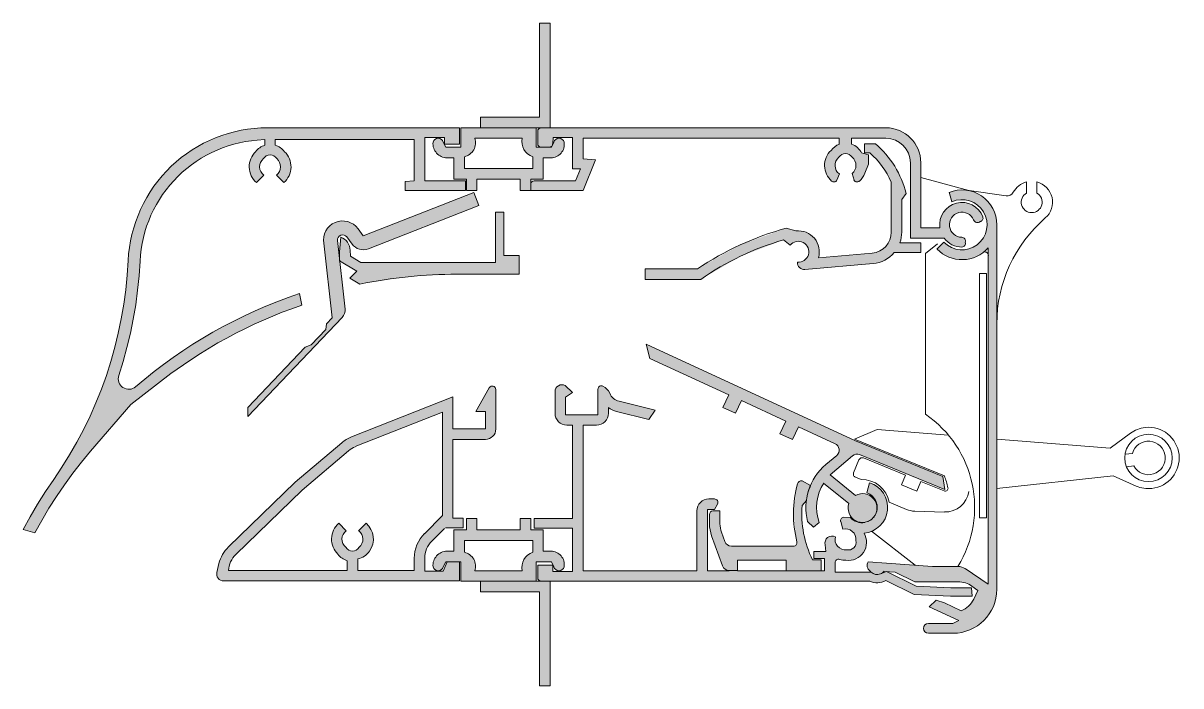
# Model space of a CAD drawing. Header units: metres. Extents: x -13 to 153, y -15 to 80.
import ezdxf

# ---------------------------------------------------------------- set-up
doc = ezdxf.new("R2010")
doc.units = ezdxf.units.M
doc.layers.add('A-DETL-GENF', color=92, linetype='Continuous', lineweight=18)

# ---------------------------------------------------------------- blocks, each defined once
blk = doc.blocks.new('31 AcouStream_rooster - Type 1-1635758-00_0 Basismaterialen')
at = {"layer": 'A-DETL-GENF'}
for points in [[(52.56, 65), (62.56, 65), (62.56, 80), (61.06, 80), (61.06, 66.5), (52.56, 66.5)], [(-11.32, 6.93), (-10.33, 8.71), (-9.3, 10.45), (-8.21, 12.16), (-7.07, 13.83), (-5.88, 15.47), (-4.65, 17.08), (-3.36, 18.65), (2.44, 25.32), (8.17, 29.76), (11.19, 31.85), (13.67, 33.41), (16.2, 34.86), (19.24, 36.41), (21.45, 37.43), (24.16, 38.55), (26.94, 39.55), (26.62, 41.24), (23.39, 40.07), (20.25, 38.76), (17.2, 37.3), (14.22, 35.7), (11.32, 33.96), (8.5, 32.08), (5.77, 30.05), (2.79, 27.67), (2.42, 27.55), (2.04, 27.53), (1.66, 27.61), (1.31, 27.78), (1.02, 28.04), (0.8, 28.36), (0.67, 28.72), (0.64, 29.11), (0.71, 29.49), (1.34, 31.49), (1.89, 33.51), (2.38, 35.54), (2.79, 37.58), (3.37, 41.34), (3.41, 41.71), (3.62, 43.79), (3.92, 47.58), (4.24, 49.25), (4.71, 50.88), (5.33, 52.47), (6.1, 53.99), (7, 55.43), (8.03, 56.78), (9.19, 58.03), (10.46, 59.17), (11.82, 60.18), (13.28, 61.07), (14.81, 61.81), (16.4, 62.41), (18.04, 62.86), (19.72, 63.15), (21.66, 63.3), (21.66, 62.5), (21.16, 62.29), (20.71, 61.98), (19.89, 61.03), (19.58, 60.39), (19.43, 59.69), (19.44, 58.98), (19.63, 58.29), (19.97, 57.67), (20.45, 57.14), (21.52, 58.21), (21.24, 58.48), (21.04, 58.81), (20.93, 59.19), (20.92, 59.58), (21.01, 59.95), (21.2, 60.3), (21.87, 60.97), (22.13, 61.07), (22.41, 61.11), (22.69, 61.07), (22.95, 60.97), (23.18, 60.8), (23.81, 59.95), (23.9, 59.58), (23.9, 59.19), (23.79, 58.81), (23.59, 58.48), (23.31, 58.21), (24.38, 57.14), (24.86, 57.67), (25.2, 58.29), (25.38, 58.98), (25.4, 59.69), (25.25, 60.39), (24.94, 61.03), (24.11, 61.98), (23.67, 62.29), (23.16, 62.5), (23.16, 63.3), (43.08, 63.3), (43.08, 57.4), (41.76, 57.28), (41.76, 56), (50.43, 56), (50.43, 57.4), (44.58, 57.4), (44.58, 63.6), (47.41, 63.6), (47.41, 62.63), (49.58, 62.63), (49.58, 65), (21.08, 64.98), (19.19, 64.8), (17.32, 64.44), (15.5, 63.9), (13.73, 63.19), (12.04, 62.32), (10.44, 61.29), (8.94, 60.12), (7.56, 58.8), (6.32, 57.37), (5.21, 55.82), (4.26, 54.17), (3.47, 52.44), (2.85, 50.64), (2.4, 48.79), (2.13, 46.91), (1.71, 41.78), (1.43, 39.7), (1.07, 37.63), (0.64, 35.57), (0.14, 33.53), (-0.43, 31.51), (-1.07, 29.51), (-1.78, 27.54), (-2.57, 25.58), (-3.41, 23.66), (-4.32, 21.78), (-5.3, 19.93), (-6.34, 18.11), (-7.45, 16.33), (-10.92, 11.06), (-11.98, 9.25), (-13, 7.4), (-11.75, 7.05)], [(121.62, 47.9), (121.85, 47.96), (122.03, 48.13), (122.11, 48.48), (122.07, 48.6), (122.09, 48.96), (121.95, 49.17), (121.74, 49.28), (121.16, 49.36), (120.74, 49.53), (120.37, 49.8), (120.09, 50.15), (119.9, 50.57), (119.82, 51.02), (119.85, 51.47), (120, 51.9), (120.26, 52.28), (120.6, 52.58), (121, 52.79), (121.45, 52.89), (121.9, 52.88), (122.34, 52.75), (122.73, 52.51), (123.05, 52.19), (123.44, 51.56), (123.7, 51.43), (123.98, 51.43), (124.54, 51.75), (124.6, 51.86), (124.61, 52.23), (124.25, 52.92), (123.67, 53.54), (123.1, 53.94), (122.37, 54.21), (121.6, 54.3), (120.84, 54.2), (120.11, 53.92), (119.48, 53.48), (118.97, 52.9), (118.61, 52.21), (118.44, 51.45), (118.44, 50.68), (115.72, 50.68), (115.72, 60), (115.55, 61.29), (115.05, 62.5), (114.25, 63.54), (113.22, 64.33), (112.01, 64.83), (110.72, 65), (61.06, 64.95), (60.92, 64.85), (60.78, 64.5), (60.78, 62.7), (60.92, 62.35), (61.15, 62.22), (61.58, 62.2), (62.56, 62.22), (62.78, 62.35), (62.93, 62.7), (63, 63.6), (65.78, 63.6), (65.78, 59.13), (66.92, 59.13), (66.22, 57.4), (60.15, 57.38), (59.92, 57.25), (59.78, 56.9), (59.78, 56), (67.28, 56), (69.06, 60.39), (67.28, 60.55), (67.28, 63.5), (104.03, 63.5), (104.03, 62.65), (103.58, 62.43), (103.18, 62.13), (102.39, 61.22), (102.08, 60.59), (101.93, 59.9), (101.94, 59.19), (102.12, 58.51), (102.46, 57.88), (102.93, 57.35), (103.28, 57.23), (103.4, 57.25), (103.69, 57.48), (104.04, 58.38), (103.79, 58.61), (103.59, 58.89), (103.47, 59.21), (103.42, 59.56), (103.45, 59.9), (103.55, 60.23), (103.73, 60.52), (104.37, 61.16), (104.64, 61.26), (104.92, 61.3), (105.2, 61.26), (105.46, 61.16), (105.68, 60.99), (106.31, 60.16), (106.4, 59.79), (106.4, 59.41), (106.31, 59.04), (106.12, 58.71), (105.86, 58.43), (106.14, 57.48), (106.43, 57.25), (106.68, 57.24), (106.91, 57.35), (107.38, 57.88), (107.71, 58.51), (108.22, 59.8), (108.22, 61.1), (107.22, 61.41), (106.85, 61.93), (106.37, 62.36), (105.8, 62.65), (105.8, 63.5), (110.72, 63.5), (111.62, 63.38), (112.47, 63.03), (113.19, 62.47), (113.75, 61.75), (114.1, 60.91), (114.22, 60), (114.22, 49.18), (119.06, 49.18), (119.75, 48.52), (120.19, 48.24), (120.88, 47.99)], [(76.18, 43.27), (84.18, 43.27), (89.87, 46.58), (96.03, 48.92), (96.99, 48.16), (97.27, 48.43), (97.61, 48.62), (97.98, 48.72), (98.37, 48.72), (98.74, 48.61), (99.08, 48.42), (99.35, 48.15), (99.55, 47.81), (99.65, 47.44), (99.66, 47.05), (99.56, 46.68), (99.37, 46.34), (99.11, 46.06), (98.78, 45.86), (98.4, 45.75), (98.02, 45.74), (98.03, 45.49), (98.11, 45.26), (98.24, 45.06), (98.41, 44.89), (98.62, 44.76), (98.86, 44.7), (99.1, 44.69), (108.88, 45.54), (110.02, 45.79), (111.05, 46.33), (111.91, 47.11), (115.72, 47.11), (115.72, 48.51), (112.72, 48.51), (112.92, 49.26), (112.99, 50.03), (112.99, 54.74), (113.62, 55.57), (112.66, 58.24), (111.17, 60.65), (109.2, 62.7), (107.63, 62.7), (107.63, 61.4), (108.42, 61.4), (110.18, 59.47), (111.49, 57.21), (111.49, 50.03), (111.39, 49.29), (111.13, 48.6), (110.7, 48), (110.13, 47.52), (109.47, 47.19), (108.75, 47.04), (101.04, 46.36), (101.16, 47.09), (101.1, 47.83), (100.87, 48.53), (100.47, 49.16), (99.92, 49.66), (99.27, 50.02), (98.56, 50.2), (97.82, 50.21), (96.41, 50.59), (89.81, 48.21), (83.71, 44.77), (76.18, 44.77)], [(19.24, 23.63), (32.96, 38.08), (33.09, 38.38), (33.16, 38.7), (33.16, 39.02), (32.07, 49.01), (32.23, 49.37), (32.54, 49.6), (32.93, 49.64), (33.28, 49.49), (33.63, 49.06), (34.16, 48.34), (34.52, 47.96), (34.97, 47.69), (35.47, 47.54), (35.99, 47.53), (36.5, 47.66), (52.35, 53.86), (51.62, 55.73), (35.77, 49.52), (35.03, 50.53), (34.57, 51.02), (34.01, 51.38), (33.38, 51.59), (32.71, 51.65), (32.05, 51.54), (31.44, 51.28), (30.91, 50.88), (30.48, 50.36), (30.2, 49.76), (30.07, 49.1), (30.1, 48.44), (31.3, 37.74), (30.49, 36.9), (30.42, 36.1), (28.31, 33.88), (27.46, 33.57), (19.21, 24.91)], [(120.32, -7.46), (121.95, -7.25), (123.47, -6.62), (124.77, -5.61), (125.77, -4.31), (126.4, -2.79), (126.62, -1.16), (126.62, 51.1), (126.47, 52.31), (126.03, 53.44), (125.34, 54.44), (124.42, 55.24), (123.34, 55.79), (122.16, 56.07), (120.94, 56.05), (119.77, 55.75), (120.16, 54.39), (121.04, 54.65), (121.96, 54.68), (122.86, 54.48), (123.67, 54.05), (124.35, 53.44), (124.86, 52.67), (125.15, 51.79), (125.21, 50.87), (125.03, 49.97), (124.64, 49.14), (124.04, 48.44), (123.28, 47.91), (122.42, 47.59), (121.5, 47.5), (120.6, 47.65), (119.75, 48.02), (119.03, 48.59), (118.04, 47.6), (118.95, 46.87), (120.01, 46.37), (121.15, 46.12), (122.32, 46.15), (123.45, 46.45), (124.48, 47), (125.36, 47.78), (125.36, -0.43), (121.75, 1.97), (121.43, 2.08), (121.08, 2.11), (117.42, 2.11), (108.18, 2.78), (108.07, 2.56), (108.03, 2.31), (108.05, 2.06), (108.13, 1.83), (108.39, 1.5), (108.9, 1.09), (109.32, 0.97), (109.66, 0.98), (109.94, 1.05), (110.21, 1.19), (110.45, 1.41), (112.06, 1.3), (114.87, -0.07), (121.06, -0.09), (121.76, -0.16), (122.44, -0.37), (123.1, -0.75), (123.91, -1.31), (123.3, -2.57), (122.85, -3.27), (122.24, -3.84), (121.52, -4.23), (119.13, -3.12), (117.94, -2.73), (116.94, -3.65), (121.17, -5.62), (120.32, -6.06), (116.8, -6.06), (116.45, -6.15), (116.19, -6.41), (116.1, -6.76), (116.19, -7.11), (116.45, -7.37), (116.8, -7.46)], [(35.3, 42.59), (42.21, 43.66), (49.21, 44.01), (58.13, 44.01), (58.13, 46.71), (55.93, 46.71), (55.93, 52.91), (54.73, 52.91), (54.73, 45.71), (35.43, 45.71), (33.96, 46.61), (33.81, 47.93), (33.63, 48.38), (33.35, 48.78), (32.98, 49.1), (32.55, 49.32), (32.37, 47.22), (32.37, 45.94), (34.83, 44.44), (33.86, 43.46), (34.05, 43.35)], [(100.33, 7.73), (101.15, 8.43), (100.81, 9.86), (100.81, 11.33), (101.14, 12.76), (101.79, 14.07), (105.4, 11.15), (105.3, 10.64), (105.33, 10.12), (105.48, 9.63), (105.76, 9.19), (106.13, 8.83), (106.58, 8.57), (107.09, 8.44), (107.6, 8.44), (108.11, 8.56), (108.57, 8.81), (108.95, 9.16), (109.23, 9.6), (109.39, 10.09), (109.43, 10.61), (109.33, 11.12), (109.11, 11.59), (108.78, 11.99), (108.36, 12.3), (107.88, 12.49), (107.37, 12.56), (106.85, 12.49), (106.37, 12.3), (102.71, 15.26), (106.1, 18.11), (106.52, 18.22), (106.94, 18.15), (119.15, 13.16), (118.87, 15), (106.37, 20.11), (76.32, 33.96), (76.85, 31.95), (88.18, 26.73), (87.34, 24.91), (89.16, 24.08), (90, 25.89), (96.36, 22.96), (95.52, 21.15), (97.33, 20.31), (98.17, 22.13), (103.64, 19.57), (103.81, 19.39), (103.94, 19.17), (104, 18.93), (104, 18.68), (103.94, 18.44), (103.83, 18.22), (103.66, 18.03), (102.1, 16.71), (100.86, 15.4), (99.94, 13.85), (99.4, 12.14), (99.24, 10.34), (99.49, 8.56)], [(119.99, -2.16), (123.1, -2.16), (123, -0.96), (120.02, -0.96), (115.06, -0.72), (110.8, 1.38), (109.66, 0.97), (109.37, 0.96), (109.08, 1.01), (108.82, 1.13), (108.58, 1.3), (103.42, 1.3), (103.47, 2.87), (103.62, 3.05), (103.83, 3.14), (104.06, 3.13), (104.51, 3.03), (105.63, 2.99), (106.25, 3.14), (106.83, 3.44), (107.31, 3.87), (107.66, 4.41), (107.88, 5.02), (107.94, 5.66), (107.84, 6.3), (107.58, 6.89), (108.48, 7.09), (109.43, 7.6), (110.01, 8.1), (110.54, 8.86), (110.86, 9.72), (110.97, 10.64), (110.84, 11.55), (110.48, 12.4), (109.91, 13.16), (109.22, 13.72), (108.38, 14.11), (107.99, 12.66), (108.62, 12.3), (108.95, 11.99), (109.24, 11.55), (109.43, 10.99), (109.43, 10.26), (109.26, 9.68), (109.1, 9.36), (108.57, 8.81), (108.08, 8.55), (107.6, 8.42), (107.09, 8.39), (106.41, 8.57), (105.96, 8.83), (105.63, 9.11), (104.52, 9.15), (104.33, 9.01), (104.23, 8.56), (104.53, 7.45), (104.89, 7.5), (105.25, 7.46), (105.59, 7.34), (105.97, 7.05), (106.14, 6.87), (106.31, 6.55), (106.4, 6.2), (106.4, 5.28), (106.29, 5.02), (106.12, 4.8), (105.89, 4.63), (105.63, 4.52), (105.35, 4.48), (104.37, 4.6), (104.05, 4.77), (103.78, 5.01), (103.58, 5.31), (103.46, 5.65), (103.42, 6.01), (103.46, 6.36), (103.22, 6.45), (102.96, 6.48), (102.71, 6.44), (102.47, 6.34), (102.27, 6.18), (102.11, 5.97), (102.02, 5.74), (101.98, 5.48), (102.12, 4.25), (100.36, 4.25), (100.36, 3.25), (101.92, 3.25), (101.92, 1.5), (85.12, 1.5), (85.12, 10.3), (86.12, 10.3), (86.6, 11.17), (86.62, 11.3), (86.47, 11.65), (86.25, 11.78), (86.12, 11.8), (84.88, 11.74), (84.47, 11.57), (84.11, 11.3), (83.84, 10.95), (83.67, 10.54), (83.62, 10.1), (83.62, 1.5), (67.28, 1.5), (67.28, 22.37), (69.66, 22.43), (70.07, 22.6), (70.42, 22.87), (70.69, 23.22), (70.86, 23.63), (70.92, 24.07), (70.92, 24.88), (71.48, 24.55), (72.1, 24.34), (76.73, 23.18), (77.61, 24.51), (72.03, 25.95), (71.65, 26.21), (71.34, 26.55), (70.87, 27.37), (70.54, 27.71), (70.01, 28.01), (69.76, 28), (69.65, 27.95), (69.43, 27.65), (69.42, 27.52), (69.42, 23.87), (64.77, 23.87), (64.77, 26.39), (65.76, 27.03), (64.73, 28.06), (64.49, 28.14), (64.24, 28.17), (63.98, 28.13), (63.75, 28.03), (63.55, 27.87), (63.39, 27.66), (63.3, 27.42), (63.27, 27.17), (63.32, 23.63), (63.49, 23.22), (63.76, 22.87), (64.12, 22.6), (64.53, 22.43), (64.97, 22.37), (65.78, 22.37), (65.78, 9), (60.28, 9), (60.28, 7.6), (65.78, 7.6), (65.78, 1.4), (62.93, 1.4), (62.93, 2.3), (60.78, 2.3), (60.78, 0.5), (60.92, 0.15), (61.15, 0.02), (61.28, 0), (108.39, 0), (108.96, -0.19), (109.56, -0.24), (110.15, -0.15), (110.71, 0.09), (114.76, -1.91)], [(101.42, 1.5), (101.42, 3.05), (100.19, 3.05), (99.22, 5.54), (98.72, 8.17), (98.69, 10.85), (99.35, 11.62), (99.4, 12.14), (99.9, 13.71), (98.7, 14.4), (98.28, 14.31), (98.08, 14.1), (98.02, 13.96), (97.44, 9.81), (97.95, 5.4), (97.82, 5.17), (97.59, 5.05), (97.46, 5.03), (88.31, 5.06), (88.08, 5.15), (87.88, 5.29), (87.72, 5.47), (87.61, 5.69), (86.97, 7.61), (86.92, 8.22), (86.92, 10.08), (85.79, 10.06), (85.56, 9.93), (85.42, 9.58), (85.42, 8.22), (85.57, 7.05), (85.72, 6.51), (87.4, 1.97), (87.56, 1.79), (87.76, 1.65), (87.99, 1.56), (88.23, 1.53), (89.42, 1.53), (89.42, 3), (96.42, 3), (96.42, 1.5)], [(61.06, -15), (62.56, -15), (62.56, 0), (52.56, 0), (52.56, -1.5), (61.06, -1.5)]]:
    blk.add_hatch(color=256, dxfattribs=at).paths.add_polyline_path(points)
h = blk.add_hatch(color=256, dxfattribs=at)
h.paths.add_polyline_path([(50.59, 55.99), (52.07, 55.99), (52.07, 57.65), (58.28, 57.65), (58.28, 56), (59.78, 56), (59.78, 57.65), (61.58, 57.65), (61.58, 60.7), (63.15, 60.76), (63.59, 60.93), (63.97, 61.2), (64.28, 61.56), (64.49, 61.98), (64.59, 62.45), (64.57, 62.92), (64.41, 63.25), (64.11, 63.46), (63.74, 63.5), (63.4, 63.37), (63.27, 63.25), (62.77, 62.2), (60.58, 62.2), (60.58, 65), (49.78, 65), (49.78, 62.2), (47.59, 62.2), (47.09, 63.25), (46.79, 63.46), (46.42, 63.5), (46.08, 63.37), (45.94, 63.25), (45.78, 62.92), (45.79, 62.44), (45.91, 61.98), (46.14, 61.56), (46.46, 61.2), (46.85, 60.93), (47.3, 60.76), (47.78, 60.7), (48.78, 60.7), (48.78, 57.65), (50.59, 57.65)])
h.paths.add_polyline_path([(50.28, 59.15), (50.28, 60.86), (50.74, 61.02), (51.15, 61.28), (51.48, 61.64), (51.72, 62.06), (51.86, 62.53), (51.88, 63.02), (51.78, 63.5), (58.58, 63.5), (58.52, 62.95), (58.6, 62.4), (58.81, 61.89), (59.14, 61.44), (59.57, 61.09), (60.08, 60.86), (60.08, 59.15)])
h = blk.add_hatch(color=256, dxfattribs=at)
h.paths.add_polyline_path([(49.58, 0.03), (49.58, 2.8), (47.78, 2.8), (47.23, 1.43), (44.58, 1.43), (44.58, 3.28), (44.7, 4.18), (45.04, 5.03), (45.6, 5.75), (47.56, 7.63), (50.08, 7.63), (50.08, 9.03), (48.63, 9.03), (48.63, 20.33), (53.66, 20.38), (54.03, 20.53), (54.34, 20.77), (54.58, 21.08), (54.72, 21.44), (54.78, 21.83), (54.76, 27.61), (54.53, 27.91), (54.28, 27.98), (54.03, 27.91), (53.84, 27.73), (51.89, 24.35), (53.28, 24.35), (53.28, 21.83), (48.63, 21.83), (48.63, 26.43), (34.05, 20.67), (33.34, 20.32), (32.68, 19.84), (26, 14.18), (16.46, 4.92), (15.85, 4.21), (15.39, 3.4), (15.08, 2.52), (14.75, 1.01), (14.79, 0.75), (14.89, 0.52), (15.05, 0.31), (15.26, 0.16), (15.49, 0.06), (15.75, 0.03)])
h.paths.add_polyline_path([(43.08, 1.53), (34.97, 1.53), (34.97, 3.2), (35.47, 3.34), (35.94, 3.58), (36.35, 3.91), (36.68, 4.32), (37.02, 4.97), (37.2, 5.67), (37.19, 6.4), (37.01, 7.11), (36.67, 7.76), (36.18, 8.3), (35.11, 7.23), (35.39, 6.96), (35.59, 6.63), (35.7, 6.25), (35.71, 5.86), (35.61, 5.48), (35.43, 5.14), (34.76, 4.47), (34.5, 4.36), (34.22, 4.33), (33.94, 4.36), (33.67, 4.47), (33.45, 4.64), (32.82, 5.48), (32.73, 5.86), (32.73, 6.25), (32.84, 6.63), (33.13, 7.05), (33.32, 7.23), (32.25, 8.3), (31.77, 7.77), (31.41, 7.05), (31.25, 6.46), (31.23, 5.75), (31.38, 5.05), (31.69, 4.41), (32.51, 3.46), (32.96, 3.15), (33.47, 2.94), (33.47, 1.53), (16.45, 1.53), (16.6, 2.38), (16.96, 3.17), (17.5, 3.84), (27, 13.07), (34.11, 19.03), (34.62, 19.29), (47.13, 24.22), (47.13, 9.4), (44.54, 6.81), (43.75, 5.78), (43.25, 4.57), (43.08, 3.28)])
h = blk.add_hatch(color=256, dxfattribs=at)
h.paths.add_polyline_path([(49.78, 0), (60.58, 0), (60.58, 2.8), (62.77, 2.8), (63.27, 1.75), (63.57, 1.54), (63.93, 1.5), (64.27, 1.63), (64.41, 1.75), (64.57, 2.08), (64.59, 2.55), (64.49, 3.02), (64.28, 3.44), (63.97, 3.8), (63.59, 4.07), (63.15, 4.24), (62.68, 4.3), (61.58, 4.3), (61.58, 7.35), (59.78, 7.35), (59.78, 9), (58.28, 9), (58.28, 7.35), (52.07, 7.35), (52.07, 9.01), (50.59, 9.01), (50.59, 7.35), (48.78, 7.35), (48.78, 4.3), (47.78, 4.3), (47.23, 4.21), (46.85, 4.07), (46.46, 3.8), (46.14, 3.44), (45.85, 2.8), (45.79, 2.56), (45.78, 2.08), (45.94, 1.75), (46.24, 1.54), (46.61, 1.5), (46.95, 1.63), (47.09, 1.75), (47.59, 2.8), (49.78, 2.8)])
h.paths.add_polyline_path([(52.56, 1.5), (51.78, 1.5), (51.88, 1.98), (51.86, 2.47), (51.72, 2.94), (51.48, 3.36), (51.15, 3.72), (50.74, 3.98), (50.28, 4.14), (50.28, 5.85), (60.08, 5.85), (60.08, 4.14), (59.57, 3.91), (59.14, 3.56), (58.81, 3.11), (58.6, 2.6), (58.52, 2.05), (58.58, 1.5)])
for p, q in [((62.56, 80), (61.06, 80)), ((61.06, 80), (61.06, 66.5)), ((62.56, 65), (62.56, 80)), ((61.06, 66.5), (52.56, 66.5)), ((52.56, 66.5), (52.56, 65)), ((19.19, 64.8), (18.25, 64.64)), ((20.14, 64.91), (19.19, 64.8)), ((21.08, 64.98), (20.14, 64.91)), ((22.04, 65), (21.08, 64.98)), ((49.58, 65), (22.04, 65)), ((49.58, 62.63), (49.58, 65)), ((52.56, 65), (49.78, 65)), ((49.78, 65), (49.78, 62.2)), ((52.56, 65), (62.56, 65)), ((60.58, 62.2), (60.58, 65)), ((110.72, 65), (62.56, 65)), ((13.73, 63.19), (12.87, 62.78)), ((14.6, 63.57), (13.73, 63.19)), ((15.5, 63.9), (14.6, 63.57)), ((16.4, 64.19), (15.5, 63.9)), ((17.32, 64.44), (16.4, 64.19)), ((18.25, 64.64), (17.32, 64.44)), ((18.88, 63.03), (19.72, 63.15)), ((19.72, 63.15), (20.57, 63.24)), ((20.57, 63.24), (21.66, 63.3)), ((21.66, 63.3), (21.66, 62.5)), ((23.16, 62.5), (23.16, 63.3)), ((23.16, 63.3), (43.08, 63.3)), ((43.08, 63.3), (43.08, 57.4)), ((44.58, 57.4), (44.58, 63.6)), ((44.58, 63.6), (47.41, 63.6)), ((47.41, 63.6), (47.41, 62.63)), ((51.78, 63.5), (58.58, 63.5)), ((60.78, 64.5), (60.78, 62.7)), ((62.93, 62.7), (63, 63.6)), ((63, 63.6), (65.78, 63.6)), ((65.78, 63.6), (65.78, 59.13)), ((67.28, 60.55), (67.28, 63.5)), ((67.28, 63.5), (104.03, 63.5)), ((104.03, 63.5), (104.03, 62.65)), ((105.8, 63.5), (110.72, 63.5)), ((105.8, 62.65), (105.8, 63.5)), ((11.23, 61.83), (10.44, 61.29)), ((12.04, 62.32), (11.23, 61.83)), ((12.87, 62.78), (12.04, 62.32)), ((13.28, 61.07), (14.04, 61.46)), ((14.04, 61.46), (14.81, 61.81)), ((14.81, 61.81), (15.6, 62.13)), ((15.6, 62.13), (16.4, 62.41)), ((16.4, 62.41), (17.22, 62.65)), ((17.22, 62.65), (18.04, 62.86)), ((18.04, 62.86), (18.88, 63.03)), ((47.59, 62.2), (47.25, 62.92)), ((47.41, 62.63), (49.58, 62.63)), ((49.78, 62.2), (47.59, 62.2)), ((62.77, 62.2), (60.58, 62.2)), ((63.1, 62.92), (62.77, 62.2)), ((109.2, 62.7), (107.63, 62.7)), ((107.63, 62.7), (107.63, 61.4)), ((8.94, 60.12), (8.24, 59.48)), ((9.68, 60.72), (8.94, 60.12)), ((10.44, 61.29), (9.68, 60.72)), ((11.13, 59.69), (11.82, 60.18)), ((11.82, 60.18), (12.54, 60.64)), ((12.54, 60.64), (13.28, 61.07)), ((47.78, 60.7), (48.78, 60.7)), ((48.78, 60.7), (48.78, 57.65)), ((50.28, 59.15), (50.28, 60.86)), ((60.08, 60.86), (60.08, 59.15)), ((61.58, 57.65), (61.58, 60.7)), ((61.58, 60.7), (62.68, 60.7)), ((69.06, 60.39), (67.28, 60.55)), ((67.28, 56), (69.06, 60.39)), ((108.22, 61.1), (107.22, 61.41)), ((107.63, 61.4), (108.42, 61.4)), ((107.71, 58.51), (108.22, 59.8)), ((108.22, 59.8), (108.22, 61.1)), ((114.22, 60), (114.22, 49.18)), ((115.72, 50.68), (115.72, 60)), ((7.56, 58.8), (6.92, 58.1)), ((8.24, 59.48), (7.56, 58.8)), ((9.19, 58.03), (9.81, 58.62)), ((9.81, 58.62), (10.46, 59.17)), ((10.46, 59.17), (11.13, 59.69)), ((20.45, 57.14), (21.52, 58.21)), ((23.31, 58.21), (24.38, 57.14)), ((60.08, 59.15), (50.28, 59.15)), ((65.78, 59.13), (66.92, 59.13)), ((66.92, 59.13), (66.22, 57.4)), ((103.69, 57.48), (104.04, 58.38)), ((105.86, 58.43), (106.14, 57.48)), ((5.75, 56.61), (5.21, 55.82)), ((6.32, 57.37), (5.75, 56.61)), ((6.92, 58.1), (6.32, 57.37)), ((7.5, 56.12), (8.03, 56.78)), ((8.03, 56.78), (8.6, 57.42)), ((8.6, 57.42), (9.19, 58.03)), ((43.08, 57.4), (41.76, 57.28)), ((41.76, 57.28), (41.76, 56)), ((50.43, 57.4), (44.58, 57.4)), ((48.78, 57.65), (50.59, 57.65)), ((50.43, 56), (50.43, 57.4)), ((50.59, 57.65), (50.59, 55.99)), ((52.07, 55.99), (52.07, 57.65)), ((52.07, 57.65), (58.28, 57.65)), ((58.28, 57.65), (58.28, 56)), ((59.78, 56), (59.78, 57.65)), ((59.78, 57.65), (61.58, 57.65)), ((66.22, 57.4), (60.28, 57.4)), ((111.49, 57.21), (111.49, 50.03)), ((122.63, 56.01), (115.72, 57.86)), ((130.87, 57.23), (130.87, 55.63)), ((132.37, 55.63), (132.37, 57.23)), ((4.72, 55), (4.26, 54.17)), ((5.21, 55.82), (4.72, 55)), ((6.53, 54.72), (7, 55.43)), ((7, 55.43), (7.5, 56.12)), ((51.62, 55.73), (35.77, 49.52)), ((41.76, 56), (50.43, 56)), ((50.59, 55.99), (52.07, 55.99)), ((52.35, 53.86), (51.62, 55.73)), ((58.28, 56), (59.78, 56)), ((59.78, 56), (67.28, 56)), ((112.99, 54.74), (113.62, 55.57)), ((119.77, 55.75), (120.16, 54.39)), ((122.34, 56.05), (127.95, 55.23)), ((3.85, 53.31), (3.47, 52.44)), ((4.26, 54.17), (3.85, 53.31)), ((5.33, 52.47), (5.69, 53.24)), ((5.69, 53.24), (6.1, 53.99)), ((6.1, 53.99), (6.53, 54.72)), ((36.5, 47.66), (52.35, 53.86)), ((112.99, 50.03), (112.99, 54.74)), ((3.14, 51.55), (2.85, 50.64)), ((3.47, 52.44), (3.14, 51.55)), ((4.71, 50.88), (5, 51.68)), ((5, 51.68), (5.33, 52.47)), ((55.93, 52.91), (54.73, 52.91)), ((54.73, 52.91), (54.73, 45.71)), ((55.93, 46.71), (55.93, 52.91)), ((2.85, 50.64), (2.6, 49.72)), ((4.24, 49.25), (4.45, 50.07)), ((4.45, 50.07), (4.71, 50.88)), ((35.77, 49.52), (35.03, 50.53)), ((97.82, 50.21), (96.41, 50.59)), ((118.44, 50.68), (115.72, 50.68)), ((126.62, -1.16), (126.62, 51.1)), ((2.4, 48.79), (2.24, 47.86)), ((2.6, 49.72), (2.4, 48.79)), ((3.92, 47.58), (4.06, 48.41)), ((4.06, 48.41), (4.24, 49.25)), ((30.1, 48.44), (31.3, 37.74)), ((33.16, 39.02), (32.07, 48.82)), ((32.55, 49.32), (32.37, 47.22)), ((33.42, 49.35), (34.16, 48.34)), ((96.03, 48.92), (96.99, 48.16)), ((115.72, 48.51), (112.72, 48.51)), ((114.22, 49.18), (119.06, 49.18)), ((115.72, 47.11), (115.72, 48.51)), ((118.09, 48.35), (116.37, 47)), ((119.03, 48.59), (118.04, 47.6)), ((2.13, 46.91), (2.06, 45.96)), ((2.24, 47.86), (2.13, 46.91)), ((3.76, 45.88), (3.82, 46.73)), ((3.82, 46.73), (3.92, 47.58)), ((32.37, 47.22), (32.37, 45.94)), ((33.96, 46.61), (33.87, 47.44)), ((35.43, 45.71), (33.96, 46.61)), ((58.13, 46.71), (55.93, 46.71)), ((58.13, 44.01), (58.13, 46.71)), ((108.75, 47.04), (101.04, 46.36)), ((111.91, 47.11), (115.72, 47.11)), ((116.37, 47), (116.37, 23.95)), ((125.36, 47.78), (125.36, -0.43)), ((2.06, 45.96), (1.92, 43.86)), ((3.62, 43.79), (3.76, 45.88)), ((32.37, 45.94), (34.83, 44.44)), ((54.73, 45.71), (35.43, 45.71)), ((99.1, 44.69), (108.88, 45.54)), ((1.92, 43.86), (1.71, 41.78)), ((3.41, 41.71), (3.62, 43.79)), ((34.83, 44.44), (33.86, 43.46)), ((33.86, 43.46), (35.3, 42.59)), ((49.21, 44.01), (58.13, 44.01)), ((83.71, 44.77), (76.18, 44.77)), ((76.18, 44.77), (76.18, 43.27)), ((76.18, 43.27), (84.18, 43.27)), ((124.12, 44.1), (124.12, 9.1)), ((125.12, 44.1), (124.12, 44.1)), ((125.12, 9.1), (125.12, 44.1)), ((1.71, 41.78), (1.43, 39.7)), ((3.14, 39.64), (3.41, 41.71)), ((23.39, 40.07), (21.81, 39.43)), ((25, 40.68), (23.39, 40.07)), ((26.62, 41.24), (25, 40.68)), ((26.94, 39.55), (26.62, 41.24)), ((1.43, 39.7), (1.07, 37.63)), ((2.79, 37.58), (3.14, 39.64)), ((20.25, 38.76), (18.72, 38.05)), ((21.81, 39.43), (20.25, 38.76)), ((22.8, 38), (24.16, 38.55)), ((24.16, 38.55), (25.54, 39.07)), ((25.54, 39.07), (26.94, 39.55)), ((1.07, 37.63), (0.64, 35.57)), ((2.38, 35.54), (2.79, 37.58)), ((17.2, 37.3), (15.7, 36.52)), ((18.72, 38.05), (17.2, 37.3)), ((18.8, 36.2), (20.11, 36.83)), ((19.24, 23.63), (32.76, 37.82)), ((20.11, 36.83), (21.45, 37.43)), ((21.45, 37.43), (22.8, 38)), ((30.49, 36.9), (30.42, 36.1)), ((31.3, 37.74), (30.49, 36.9)), ((0.64, 35.57), (0.14, 33.53)), ((1.89, 33.51), (2.38, 35.54)), ((14.22, 35.7), (12.76, 34.85)), ((15.7, 36.52), (14.22, 35.7)), ((16.2, 34.86), (17.49, 35.54)), ((17.49, 35.54), (18.8, 36.2)), ((30.42, 36.1), (28.31, 33.88)), ((0.14, 33.53), (-0.43, 31.51)), ((1.34, 31.49), (1.89, 33.51)), ((11.32, 33.96), (9.9, 33.04)), ((12.76, 34.85), (11.32, 33.96)), ((12.42, 32.64), (13.67, 33.41)), ((13.67, 33.41), (14.93, 34.15)), ((14.93, 34.15), (16.2, 34.86)), ((27.46, 33.57), (19.21, 24.91)), ((28.31, 33.88), (27.46, 33.57)), ((76.32, 33.96), (76.85, 31.95)), ((106.37, 20.11), (76.32, 33.96)), ((8.5, 32.08), (7.13, 31.08)), ((9.9, 33.04), (8.5, 32.08)), ((9.98, 31.03), (11.19, 31.85)), ((11.19, 31.85), (12.42, 32.64)), ((76.85, 31.95), (88.18, 26.73)), ((-0.43, 31.51), (-1.07, 29.51)), ((0.71, 29.49), (1.34, 31.49)), ((5.77, 30.05), (4.43, 28.98)), ((7.13, 31.08), (5.77, 30.05)), ((8.17, 29.76), (9.98, 31.03)), ((-1.07, 29.51), (-1.78, 27.54)), ((2.44, 25.32), (8.17, 29.76)), ((4.43, 28.98), (3.12, 27.88)), ((-1.78, 27.54), (-2.57, 25.58)), ((53.84, 27.73), (51.89, 24.35)), ((54.78, 21.83), (54.78, 27.48)), ((63.27, 27.17), (63.27, 24.07)), ((65.76, 27.03), (64.73, 28.06)), ((64.77, 26.39), (65.76, 27.03)), ((69.42, 27.52), (69.42, 23.87)), ((88.18, 26.73), (87.34, 24.91)), ((-2.57, 25.58), (-3.41, 23.66)), ((-3.36, 18.65), (2.44, 25.32)), ((19.21, 24.91), (19.24, 23.63)), ((48.63, 26.43), (34.07, 20.68)), ((48.63, 21.83), (48.63, 26.43)), ((64.77, 23.87), (64.77, 26.39)), ((77.61, 24.51), (72.46, 25.79)), ((87.34, 24.91), (89.16, 24.08)), ((89.16, 24.08), (90, 25.89)), ((90, 25.89), (96.36, 22.96)), ((-3.41, 23.66), (-4.32, 21.78)), ((34.62, 19.29), (47.13, 24.22)), ((47.13, 24.22), (47.13, 9.4)), ((51.89, 24.35), (53.28, 24.35)), ((53.28, 24.35), (53.28, 21.83)), ((69.42, 23.87), (64.77, 23.87)), ((70.92, 24.07), (70.92, 24.88)), ((72.1, 24.34), (76.73, 23.18)), ((76.73, 23.18), (77.61, 24.51)), ((-4.32, 21.78), (-5.3, 19.93)), ((53.28, 21.83), (48.63, 21.83)), ((64.97, 22.37), (65.78, 22.37)), ((65.78, 22.37), (65.78, 9)), ((67.28, 1.5), (67.28, 22.37)), ((67.28, 22.37), (69.22, 22.37)), ((96.36, 22.96), (95.52, 21.15)), ((97.33, 20.31), (98.17, 22.13)), ((98.17, 22.13), (103.43, 19.71)), ((106.19, 20.38), (109.45, 21.74)), ((109.45, 21.74), (119.69, 20.93)), ((-5.3, 19.93), (-6.34, 18.11)), ((48.63, 9.03), (48.63, 20.33)), ((48.63, 20.33), (53.28, 20.33)), ((95.52, 21.15), (97.33, 20.31)), ((119.11, 15.09), (106.19, 20.38)), ((118.87, 15), (106.37, 20.11)), ((142.85, 19.08), (126.62, 20.36)), ((145.77, 21.22), (142.85, 19.08)), ((-4.65, 17.08), (-3.36, 18.65)), ((32.68, 19.84), (26, 14.18)), ((27, 13.07), (33.65, 18.7)), ((145.01, 18.21), (146.06, 18.32)), ((-6.34, 18.11), (-7.45, 16.33)), ((-5.88, 15.47), (-4.65, 17.08)), ((103.66, 18.03), (102.1, 16.71)), ((102.71, 15.26), (105.92, 17.99)), ((106.09, 15.55), (106.85, 17.4)), ((106.94, 18.15), (119.15, 13.16)), ((107.5, 17.68), (113.52, 15.22)), ((-7.45, 16.33), (-8.62, 14.59)), ((-7.07, 13.83), (-5.88, 15.47)), ((106.37, 12.3), (102.71, 15.26)), ((113.52, 15.22), (112.95, 13.83)), ((119.15, 13.16), (118.87, 15)), ((126.62, 13.28), (143.28, 15.1)), ((143.28, 15.1), (146.6, 13.64)), ((146.26, 16.53), (145.21, 16.42)), ((-8.62, 14.59), (-9.79, 12.84)), ((-8.21, 12.16), (-7.07, 13.83)), ((26, 14.18), (16.46, 4.92)), ((99.9, 13.71), (98.7, 14.4)), ((101.79, 14.07), (105.4, 11.15)), ((107.15, 14.58), (106.36, 14.9)), ((108.38, 14.11), (107.99, 12.66)), ((112.95, 13.83), (115.17, 12.92)), ((115.17, 12.92), (115.74, 14.31)), ((115.74, 14.31), (119.07, 12.95)), ((-9.79, 12.84), (-10.92, 11.06)), ((-9.3, 10.45), (-8.21, 12.16)), ((17.5, 3.84), (27, 13.07)), ((86.12, 11.8), (85.32, 11.8)), ((-10.92, 11.06), (-11.98, 9.25)), ((-10.33, 8.71), (-9.3, 10.45)), ((83.62, 10.1), (83.62, 1.5)), ((85.12, 1.5), (85.12, 10.3)), ((85.12, 10.3), (86.12, 10.3)), ((86.92, 10.08), (85.92, 10.08)), ((86.12, 10.3), (86.55, 11.05)), ((86.92, 8.22), (86.92, 10.08)), ((98.69, 10.85), (99.35, 11.59)), ((113.66, 10.3), (111.2, 11.31)), ((119.12, 9.92), (114.85, 10.05)), ((-11.98, 9.25), (-13, 7.4)), ((-11.32, 6.93), (-10.33, 8.71)), ((47.13, 9.4), (44.54, 6.81)), ((50.08, 9.03), (48.63, 9.03)), ((50.08, 7.63), (50.08, 9.03)), ((52.07, 9.01), (50.59, 9.01)), ((50.59, 9.01), (50.59, 7.35)), ((52.07, 7.35), (52.07, 9.01)), ((59.78, 9), (58.28, 9)), ((58.28, 9), (58.28, 7.35)), ((59.78, 7.35), (59.78, 9)), ((65.78, 9), (60.28, 9)), ((60.28, 9), (60.28, 7.6)), ((85.42, 9.58), (85.42, 8.22)), ((99.49, 8.56), (100.33, 7.73)), ((100.33, 7.73), (101.15, 8.43)), ((104.23, 8.56), (104.53, 7.45)), ((105.63, 9.11), (104.63, 9.18)), ((124.12, 9.1), (125.12, 9.1)), ((-13, 7.4), (-11.32, 6.93)), ((33.32, 7.23), (32.25, 8.3)), ((36.18, 8.3), (35.11, 7.23)), ((45.6, 5.75), (47.42, 7.57)), ((47.56, 7.63), (50.08, 7.63)), ((50.59, 7.35), (48.78, 7.35)), ((48.78, 7.35), (48.78, 4.3)), ((58.28, 7.35), (52.07, 7.35)), ((61.58, 7.35), (59.78, 7.35)), ((60.28, 7.6), (65.78, 7.6)), ((61.58, 4.3), (61.58, 7.35)), ((65.78, 7.6), (65.78, 1.4)), ((87.61, 5.69), (87.13, 7.02)), ((108.67, 7.16), (114.89, 2.29)), ((50.28, 4.14), (50.28, 5.85)), ((50.28, 5.85), (60.08, 5.85)), ((60.08, 5.85), (60.08, 4.14)), ((85.72, 6.51), (87.29, 2.19)), ((97.46, 5.03), (88.55, 5.03)), ((102.02, 5.22), (102.12, 4.25)), ((48.78, 4.3), (47.78, 4.3)), ((62.68, 4.3), (61.58, 4.3)), ((102.12, 4.25), (100.36, 4.25)), ((100.36, 4.25), (100.36, 3.25)), ((15.08, 2.52), (14.78, 1.27)), ((33.47, 2.94), (33.47, 1.53)), ((34.97, 1.53), (34.97, 3.2)), ((43.08, 3.28), (43.08, 1.53)), ((44.58, 1.43), (44.58, 3.28)), ((47.78, 2.8), (47.23, 1.43)), ((47.25, 2.08), (47.59, 2.8)), ((47.59, 2.8), (47.78, 2.8)), ((49.58, 2.8), (47.78, 2.8)), ((49.58, 2.8), (49.78, 2.8)), ((49.58, 0.03), (49.58, 2.8)), ((49.78, 2.8), (49.78, 0)), ((60.58, 0), (60.58, 2.8)), ((60.58, 2.8), (62.77, 2.8)), ((62.93, 2.3), (60.78, 2.3)), ((60.78, 2.3), (60.78, 0.5)), ((62.77, 2.8), (63.1, 2.08)), ((62.93, 1.4), (62.93, 2.3)), ((89.42, 1.53), (89.42, 3)), ((89.42, 3), (96.42, 3)), ((96.42, 3), (96.42, 1.5)), ((101.42, 3.05), (100.19, 3.05)), ((100.36, 3.25), (101.92, 3.25)), ((101.42, 1.5), (101.42, 3.05)), ((101.92, 3.25), (101.92, 1.5)), ((103.42, 1.3), (103.42, 2.65)), ((110.79, 2.59), (108.18, 2.78)), ((117.42, 2.11), (110.79, 2.59)), ((121.08, 2.11), (117.42, 2.11)), ((125.36, -0.43), (122.06, 1.81)), ((15.75, 0.03), (49.58, 0.03)), ((33.47, 1.53), (16.45, 1.53)), ((43.08, 1.53), (34.97, 1.53)), ((47.23, 1.43), (44.58, 1.43)), ((49.78, 0), (52.56, 0)), ((58.58, 1.5), (51.78, 1.5)), ((62.56, 0), (52.56, 0)), ((62.56, -15), (62.56, 0)), ((65.78, 1.4), (62.93, 1.4)), ((83.62, 1.5), (67.28, 1.5)), ((88.23, 1.5), (85.12, 1.5)), ((88.23, 1.53), (89.42, 1.53)), ((96.42, 1.5), (89.42, 1.5)), ((96.42, 1.5), (101.42, 1.5)), ((101.92, 1.5), (101.42, 1.5)), ((108.58, 1.3), (103.42, 1.3)), ((110.8, 1.38), (109.94, 1.05)), ((110.45, 1.41), (112.06, 1.3)), ((110.71, 0.09), (114.76, -1.91)), ((115.06, -0.72), (110.8, 1.38)), ((112.06, 1.3), (114.87, -0.07)), ((52.56, 0), (52.56, -1.5)), ((52.56, -1.5), (61.06, -1.5)), ((61.06, -1.5), (61.06, -15)), ((62.56, 0), (108.39, 0)), ((114.87, -0.07), (121.06, -0.09)), ((120.02, -0.96), (115.06, -0.72)), ((123, -0.96), (120.02, -0.96)), ((123.1, -2.16), (123, -0.96)), ((123.05, -0.72), (123.91, -1.31)), ((123.91, -1.31), (123.3, -2.57)), ((114.76, -1.91), (119.99, -2.16)), ((117.94, -2.73), (116.94, -3.65)), ((119.13, -3.12), (117.94, -2.73)), ((121.52, -4.23), (119.13, -3.12)), ((119.99, -2.16), (123.1, -2.16)), ((116.94, -3.65), (121.17, -5.62)), ((120.32, -6.06), (116.8, -6.06)), ((121.17, -5.62), (120.32, -6.06)), ((116.8, -7.46), (120.32, -7.46)), ((61.06, -15), (62.56, -15))]:
    blk.add_line(p, q, dxfattribs=at)
blk.add_circle((148.37, 17.67), 3.4, dxfattribs=at)
for centre, radius, start, end in [((61.28, 64.5), 0.5, 90, 180), ((110.72, 60), 5, 0, 90), ((46.51, 62.75), 0.756, 12.829, 167.171), ((49.84, 62.85), 2.04, 282.2904, 18.5735), ((60.77, 63), 2.25, 167.1083, 252.0278), ((63.84, 62.75), 0.756, 12.829, 167.171), ((110.72, 60), 3.5, 360, 90), ((22.41, 59.41), 3, 133.7617, 229.1112), ((22.41, 60.01), 2.6, 106.7659, 142.9462), ((22.41, 60.01), 2.6, 37.0538, 73.2341), ((22.41, 59.41), 3, 310.8888, 46.2383), ((47.79, 62.72), 2.02, 174.4207, 269.5793), ((61.28, 62.7), 0.5, 180, 270), ((62.43, 62.7), 0.5, 285, 330), ((62.68, 62.62), 1.92, 270, 8.9944), ((62.43, 62.7), 0.5, 345, 360), ((104.92, 59.6), 3, 133.7617, 228.463), ((104.92, 60.2), 2.6, 109.8334, 142.9462), ((104.92, 60.2), 2.6, 27.664, 70.1666), ((100.5, 52.38), 13.5, 13.6642, 49.8572), ((22.41, 59.41), 1.5, 128.9424, 233.2437), ((22.41, 60.01), 1.1, 31.0076, 148.9924), ((22.41, 59.41), 1.5, 306.7563, 51.0576), ((104.92, 59.6), 1.5, 128.9424, 234.4526), ((104.92, 60.2), 1.1, 31.0076, 148.9924), ((104.92, 59.6), 1.5, 308.9594, 51.0576), ((100.5, 52.38), 12, 23.7399, 48.7345), ((104.92, 59.6), 3, 311.537, 338.6202), ((60.28, 56.9), 0.5, 90, 180), ((103.26, 57.73), 0.5, 228.463, 330), ((106.57, 57.73), 0.5, 210, 311.537), ((131.62, 54.34), 2.99, 104.5048, 151.8892), ((131.62, 54.34), 2.99, 310.7175, 75.4952), ((121.62, 51.1), 5, 0, 111.6983), ((128.09, 56.22), 1, 261.6904, 331.8892), ((131.62, 54.34), 1.5, 120, 60), ((121.62, 51.1), 3.2, 20.6719, 187.5625), ((121.62, 51.1), 3.6, 224.138, 113.9406), ((32.81, 48.9), 2.75, 36.3778, 189.6975), ((121.62, 51.1), 1.8, 22.5559, 270), ((123.84, 52.02), 0.606, 202.5559, 310.2764), ((124.14, 52.05), 0.5, 280, 20.6719), ((146.62, 36.91), 20, 130.7175, 180), ((107.26, 10.12), 41.9, 105.0161, 124.2049), ((98.17, 47.23), 3, 343.2103, 96.7101), ((108.49, 50.03), 3, 275, 0), ((108.49, 50.03), 4.5, 340.3309, 0), ((32.81, 48.9), 0.75, 36.3778, 186.3778), ((31.87, 47.44), 2, 360, 69.9923), ((35.77, 49.52), 2, 216.3778, 291.3778), ((107.26, 10.12), 40.4, 106.1418, 124.8541), ((98.17, 47.23), 1.5, 264.309, 141.5476), ((121.62, 51.1), 3.2, 216.8955, 270), ((121.62, 48.8), 0.5, 336.4218, 90), ((121.62, 48.4), 0.5, 270, 23.5782), ((108.49, 50.03), 4.5, 275, 319.6317), ((121.62, 51.1), 5, 224.3794, 318.442), ((124.92, 46.7), 0.5, 0, 126.8699), ((99.02, 45.68), 1, 176.9729, 275), ((49.21, -24.65), 68.66, 90, 101.6875), ((31.67, 38.86), 1.5, 316.3778, 6.3778), ((2.15, 29.03), 1.51, 162.4063, 309.9945), ((54.28, 27.48), 0.5, 0, 150), ((64.27, 27.17), 1, 62.3321, 180), ((69.92, 27.52), 0.5, 64.3207, 180), ((69.27, 26.17), 2, 22.9791, 64.3207), ((72.95, 27.73), 2, 202.9791, 256), ((64.97, 24.07), 1.7, 180, 270), ((69.22, 24.07), 1.7, 270, 360), ((72.95, 27.73), 3.5, 234.4974, 256), ((107.27, 10.58), 16.17, 328.4145, 55.7554), ((53.28, 21.83), 1.5, 270, 0), ((148.37, 17.67), 4.4, 96.2275, 126.2275), ((148.37, 17.67), 4.4, 276.2275, 96.2275), ((35.91, 16.03), 5, 111.5488, 130.3031), ((148.37, 17.67), 2.4, 208.2519, 164.2032), ((35.91, 16.03), 3.5, 111.5488, 130.3031), ((103.01, 18.8), 1, 310.265, 65.265), ((107.32, 10.55), 8.08, 130.265, 194.2608), ((106.57, 17.22), 1, 67.765, 130.265), ((107.31, 17.21), 0.5, 67.765, 157.7275), ((106.55, 15.36), 0.5, 157.7275, 247.765), ((106.98, 10.56), 12.95, 12.7045, 20.4945), ((113.63, 9.67), 16.18, 164.6017, 194.3624), ((98.6, 13.81), 0.6, 80.7661, 164.6017), ((104.97, 11.22), 5.62, 153.9365, 166.9677), ((107.1, 10.62), 6.33, 146.8994, 200.206), ((107.27, 10.58), 4, 10.4906, 91.6265), ((107.27, 10.58), 3.7, 274.893, 72.5407), ((119.22, 13.32), 0.4, 247.765, 12.7045), ((148.37, 17.67), 4.4, 246.2275, 276.2275), ((85.32, 10.1), 1.7, 90, 180), ((86.12, 11.3), 0.5, 330, 90), ((107.36, 10.49), 2.07, 161.3042, 118.7532), ((107.27, 10.58), 2.2, 333.2148, 70.8581), ((119.22, 13.32), 3.4, 268.2827, 351.9648), ((85.92, 9.58), 0.5, 90, 180), ((113.63, 9.67), 14.98, 175.4631, 206.2261), ((114.95, 13.44), 3.4, 247.7275, 268.2827), ((104.71, 8.69), 0.5, 99.53, 195), ((107.27, 10.58), 2.2, 221.8167, 281.5428), ((107.27, 10.58), 2.2, 292.6555, 296.4743), ((107.27, 10.58), 2.2, 306.5036, 311.4059), ((107.27, 10.58), 2.2, 319.3889, 326.3374), ((34.22, 6.03), 3, 130.8888, 226.2383), ((34.22, 6.03), 1.5, 126.7563, 231.0576), ((34.22, 6.03), 1.5, 308.9424, 53.2437), ((34.22, 6.03), 3, 325.293, 49.1112), ((48.08, 3.28), 5, 135, 180), ((90.42, 8.22), 5, 180, 200), ((90.42, 8.22), 3.5, 180, 200), ((104.92, 6), 1.5, 353.9424, 105), ((105.34, 5.58), 2.6, 262.0538, 30.4526), ((48.08, 3.28), 3.5, 135, 180), ((88.55, 6.03), 1, 200, 270), ((97.46, 5.53), 0.5, 270, 14.3624), ((102.98, 5.48), 1, 61.5675, 195), ((104.92, 6), 1.5, 166.045, 276.0576), ((105.34, 5.58), 1.1, 256.0076, 13.9924), ((19.94, 1.33), 5, 134.1474, 166.2761), ((19.94, 1.33), 3.5, 134.1474, 176.8075), ((34.22, 5.43), 2.6, 217.0538, 253.2341), ((34.22, 5.43), 1.1, 211.0076, 328.9924), ((34.52, 5.76), 2.6, 279.9553, 326.4046), ((47.79, 2.28), 2.02, 90.4207, 185.5793), ((49.84, 2.15), 2.04, 341.4265, 77.7096), ((60.77, 2), 2.25, 107.9722, 192.8917), ((62.68, 2.38), 1.92, 351.0056, 90), ((46.51, 2.25), 0.756, 192.829, 347.171), ((63.84, 2.25), 0.756, 192.829, 347.171), ((88.23, 2.53), 1, 200, 270), ((103.92, 2.65), 0.5, 73.3985, 180), ((104.92, 6), 3, 253.3985, 271.2383), ((109.03, 2.26), 1, 148.4739, 234.2409), ((121.08, 0.41), 1.7, 55.1847, 90), ((15.75, 1.03), 1, 166.2761, 270), ((61.28, 0.5), 0.5, 180, 270), ((109.46, 2.26), 2.5, 244.5236, 299.7993), ((109.46, 2.26), 1.3, 218.3751, 226.9831), ((109.46, 2.26), 1.3, 227.3987, 291.2809), ((109.46, 2.26), 1.3, 291.3152, 319.6366), ((120.32, -1.16), 6.3, 270, 0), ((121.06, -3.59), 3.5, 55.1847, 90), ((120.32, -1.16), 3.3, 291.3284, 334.6231), ((116.8, -6.76), 0.7, 90, 270)]:
    blk.add_arc(centre, radius, start, end, dxfattribs=at)

msp = doc.modelspace()

# ---------------------------------------------------------------- block references
msp.add_blockref('31 AcouStream_rooster - Type 1-1635758-00_0 Basismaterialen', (0, 0))

doc.saveas('drawing.dxf')
